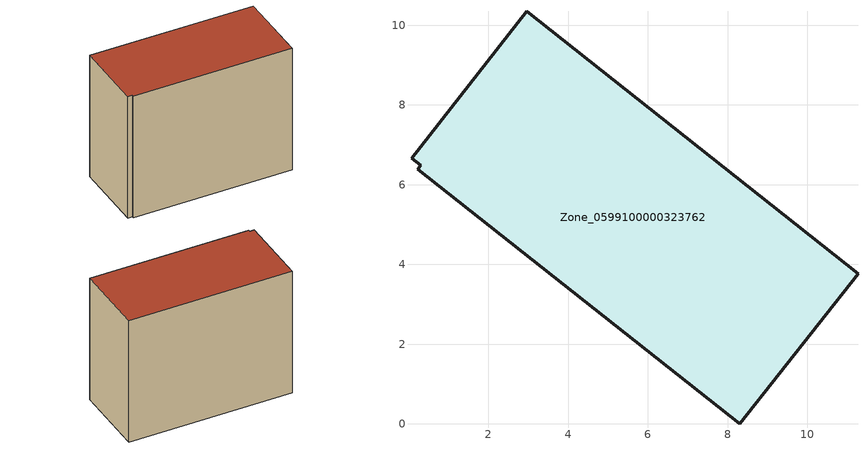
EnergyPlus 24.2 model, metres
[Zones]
Zone_0599100000323762
 floor ground (C_G): 8.31,0 0.23,6.39 0.3,6.49 0.07,6.66 2.96,10.35 11.27,3.77 z0.16
 wall outside (C_F): 8.31,0 11.27,3.77 2.96,10.35 0.07,6.66 0.3,6.49 0.23,6.39 8.31,0 z0.16:8.69
 roof outside (C_R): 0.23,6.39 8.31,0 11.27,3.77 2.96,10.35 0.07,6.66 0.3,6.49 z8.69
[BUILDING]
Pand.0599100000323762: North Axis=0; Terrain=City; Loads Convergence Tolerance Value=0.04; Temperature Convergence Tolerance Value=0.4; Solar Distribution=FullExterior; Maximum Number of Warmup Days=25; Minimum Number of Warmup Days=1
[Site:Location]
Rotterdam.The.Hague.AP_ZH_NLD Design_Conditions: Latitude=51.96; Longitude=4.45; Time Zone=1; Elevation=-4.5
[SITE:GROUNDTEMPERATURE:BUILDINGSURFACE]
18, 18, 18, 18, 18, 18, 18, 18, 18, 18, 18, 18
[MATERIAL] Thermal Absorptance=0.9; Solar Absorptance=0.7; Visible Absorptance=0.7
Name | Roughness | Thickness | Conductivity | Density | Specific Heat
G.TI.1975-1991 | MediumSmooth | 0.15 | 0.288461 | 540 | 1210
F.TI.1975-1991 | Rough | 0.3 | 0.230769 | 1920 | 840
R.TI.1975-1991 | MediumRough | 0.2 | 0.153846 | 1500 | 1000
[CONSTRUCTION]
C_G: G.TI.1975-1991
C_F: F.TI.1975-1991
C_R: R.TI.1975-1991
[ZONE]
Zone_0599100000323762: Type=1; Multiplier=1; Ceiling Height=Autocalculate; Volume=Autocalculate; Floor Area=autocalculate; Part of Total Floor Area=Yes
[ZONEINFILTRATION:DESIGNFLOWRATE]
Infil_Zone_0599100000323762: Zone or ZoneList or Space or SpaceList=Zone_0599100000323762; Schedule=AlwaysOn; Design Flow Rate Calculation Method=Flow/Area; Flow Rate per Floor Area=0.003; Constant Term Coefficient=1; Temperature Term Coefficient=0; Velocity Term Coefficient=0; Velocity Squared Term Coefficient=0
[HVACTEMPLATE:ZONE:IDEALLOADSAIRSYSTEM]
Zone_0599100000323762: Maximum Heating Supply Air Temperature=50; Minimum Cooling Supply Air Temperature=13; Maximum Heating Supply Air Humidity Ratio=0.0156; Minimum Cooling Supply Air Humidity Ratio=0.0077; Heating Limit=NoLimit; Cooling Limit=NoLimit; Dehumidification Control Type=ConstantSensibleHeatRatio; Cooling Sensible Heat Ratio=0.7; Dehumidification Setpoint=60; Humidification Control Type=None; Humidification Setpoint=30; Outdoor Air Method=None; Outdoor Air Flow Rate per Person=0.00944; Outdoor Air Flow Rate per Zone Floor Area=0; Outdoor Air Flow Rate per Zone=0; Demand Controlled Ventilation Type=None; Outdoor Air Economizer Type=NoEconomizer; Heat Recovery Type=None; Sensible Heat Recovery Effectiveness=0.7; Latent Heat Recovery Effectiveness=0.65
[ZONECONTROL:THERMOSTAT]
ThermostatControl_Zone_0599100000323762: Zone or ZoneList=Zone_0599100000323762; Control Type Schedule=DualSetpointControlType; Control 1=Thermostat_Zone_0599100000323762; Temperature Difference Between Cutout And Setpoint=0
[THERMOSTATSETPOINT:DUALSETPOINT]
Thermostat_Zone_0599100000323762: Heating Setpoint Temperature Schedule=HeatingSetpoint_Zone_0599100000323762; Cooling Setpoint Temperature Schedule=CoolingSetpoint_Zone_0599100000323762
[SCHEDULE:COMPACT]
HeatingSetpoint_Zone_0599100000323762: Through: 12/31, For: AllDays, Until: 24:00, 21
CoolingSetpoint_Zone_0599100000323762: Through: 12/31, For: AllDays, Until: 24:00, 24
DualSetpointControlType: Through: 12/31, For: AllDays, Until: 24:00, 4
AlwaysOn: Through: 12/31, For: AllDays, Until: 24:00, 1
